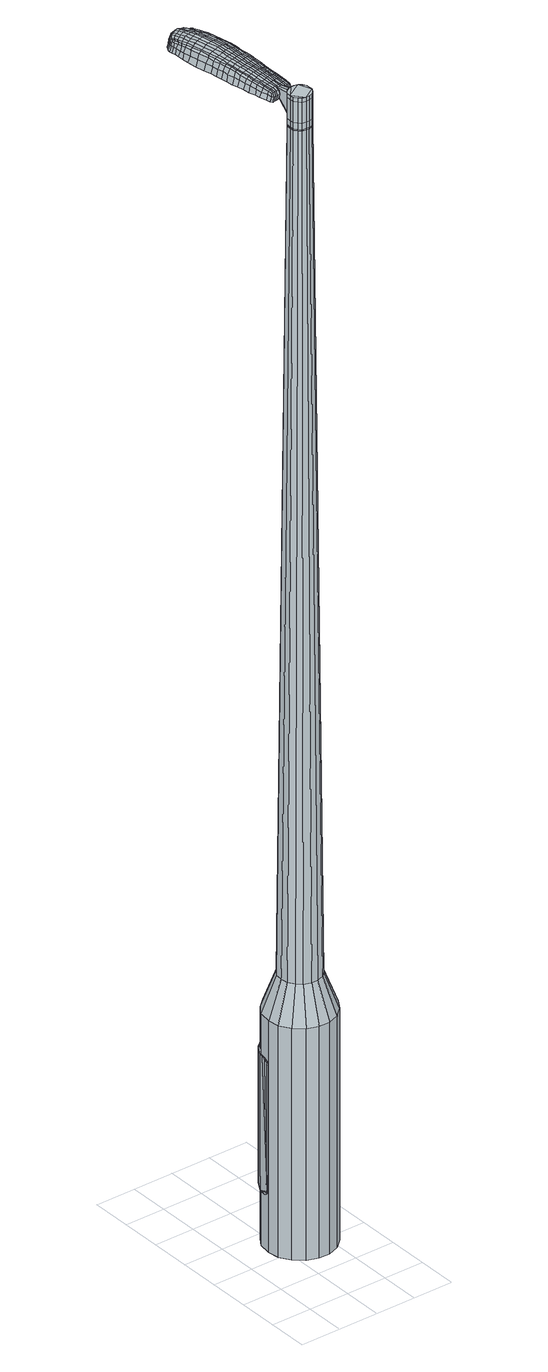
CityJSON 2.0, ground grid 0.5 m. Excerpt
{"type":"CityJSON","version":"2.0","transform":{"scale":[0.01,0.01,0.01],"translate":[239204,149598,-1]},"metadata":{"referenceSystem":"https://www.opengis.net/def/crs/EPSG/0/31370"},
"CityObjects":{
"object1":{"type":"GenericCityObject","attributes":{"cluster":767,"mean_distance_to_centroid":0.257,"new_centroid_x":239204.79,"new_centroid_y":149599.14,"mean_distance_to_camera":16.58,"H1":12.47,"H2":13.32,"Z_final":112.73,"cluster2":69,"proj_x":239212.32,"proj_y":149597.8,"id_line":48040,"bearing_l":190.05,"distance":7.64,"orientation":"right","G_obj":100.05},"geometry":[{"type":"MultiSurface","lod":"2","boundaries":[[[0,1,2,3]],[[1,4,5,2]],[[4,6,7,5]],[[6,8,9,7]],[[8,10,11,9]],[[10,12,13,11]],[[12,14,15,13]],[[14,16,17,15]],[[16,18,19,17]],[[18,20,21,19]],[[20,22,23,21]],[[22,24,25,23]],[[24,26,27,25]],[[26,28,29,27]],[[28,30,31,29]],[[30,32,33,31]],[[32,34,35,33]],[[34,0,3,35]],[[36,37,38,39]],[[38,40,41,42]],[[41,43,42]],[[42,44,45,46]],[[45,47,46]],[[46,48,49,50]],[[49,51,50]],[[42,46,50,38]],[[50,52,39,38]],[[53,36,39]],[[2,5,7,35]],[[7,9,11,15]],[[11,13,15]],[[15,17,19,23]],[[19,21,23]],[[23,25,27,31]],[[27,29,31]],[[15,23,31,7]],[[31,33,35,7]],[[3,2,35]],[[1,0,54,55]],[[0,34,56,54]],[[34,32,57,56]],[[32,30,58,57]],[[30,28,59,58]],[[28,26,60,59]],[[26,24,61,60]],[[24,22,62,61]],[[22,20,63,62]],[[20,18,64,63]],[[18,16,65,64]],[[16,14,66,65]],[[14,12,67,66]],[[12,10,68,67]],[[10,8,69,68]],[[8,6,70,69]],[[6,4,71,70]],[[4,1,55,71]],[[55,54,72,73]],[[54,56,74,72]],[[56,57,75,74]],[[57,58,76,75]],[[58,59,77,76]],[[59,60,78,77]],[[60,61,79,78]],[[61,62,80,79]],[[62,63,81,80]],[[63,64,82,81]],[[64,65,83,82]],[[65,66,84,83]],[[66,67,85,84]],[[67,68,86,85]],[[68,69,87,86]],[[69,70,88,87]],[[70,71,89,88]],[[71,55,73,89]],[[72,90,91,73]],[[92,93,90,72]],[[94,95,93,92]],[[96,97,95,94]],[[77,98,97,96]],[[99,100,98,77]],[[101,102,100,99]],[[103,104,102,101]],[[81,105,104,103]],[[82,106,105,81]],[[107,108,106,82]],[[109,110,108,107]],[[111,112,110,109]],[[86,113,112,111]],[[114,115,113,86]],[[116,117,115,114]],[[118,119,117,116]],[[73,91,119,118]],[[120,121,122,123]],[[124,120,123,125]],[[126,124,125,127]],[[128,126,127,129]],[[130,128,129,131]],[[132,130,131,133]],[[134,132,133,135]],[[136,134,135,137]],[[138,136,137,139]],[[140,138,139,141]],[[142,140,141,143]],[[144,142,143,145]],[[146,144,145,147]],[[148,146,147,149]],[[150,148,149,151]],[[152,150,151,153]],[[74,92,72]],[[74,75,94,92]],[[75,76,96,94]],[[76,77,96]],[[78,99,77]],[[78,79,101,99]],[[79,80,103,101]],[[80,81,103]],[[83,107,82]],[[83,84,109,107]],[[84,85,111,109]],[[85,86,111]],[[87,114,86]],[[87,88,116,114]],[[88,89,118,116]],[[89,73,118]],[[154,119,91]],[[154,155,117,119]],[[155,156,115,117]],[[156,113,115]],[[157,112,113]],[[157,158,110,112]],[[158,159,108,110]],[[159,106,108]],[[160,104,105]],[[160,161,102,104]],[[161,162,100,102]],[[162,98,100]],[[163,97,98]],[[163,164,95,97]],[[164,165,93,95]],[[165,90,93]],[[39,52,152,166]],[[91,90,167,153]],[[53,39,166,121]],[[90,165,122,167]],[[36,53,121,120]],[[165,164,123,122]],[[37,36,120,124]],[[164,163,125,123]],[[38,37,124,126]],[[163,98,127,125]],[[40,38,126,128]],[[98,162,129,127]],[[41,40,128,130]],[[162,161,131,129]],[[43,41,130,132]],[[161,160,133,131]],[[42,43,132,134]],[[160,105,135,133]],[[44,42,134,136]],[[105,106,137,135]],[[45,44,136,138]],[[106,159,139,137]],[[47,45,138,140]],[[159,158,141,139]],[[46,47,140,142]],[[158,157,143,141]],[[48,46,142,144]],[[157,113,145,143]],[[49,48,144,146]],[[113,156,147,145]],[[51,49,146,148]],[[156,155,149,147]],[[50,51,148,150]],[[155,154,151,149]],[[52,50,150,152]],[[154,91,153,151]],[[152,153,168,169]],[[153,167,170,168]],[[167,122,171,170]],[[122,121,172,171]],[[121,166,173,172]],[[166,152,169,173]],[[174,175,176,177]],[[178,174,177,179]],[[174,178,180,181]],[[175,174,181,182]],[[183,184,185,186]],[[187,183,186,188]],[[183,187,189,190]],[[184,183,190,191]],[[192,193,194,195]],[[196,192,195,197]],[[192,196,198,199]],[[193,192,199,200]],[[201,202,203,204]],[[205,201,204,206]],[[201,205,207,208]],[[202,201,208,209]],[[210,211,212,213]],[[214,210,213,215]],[[210,214,216,217]],[[211,210,217,218]],[[219,220,221,222]],[[223,219,222,224]],[[219,223,225,226]],[[220,219,226,227]],[[228,229,230,231]],[[220,228,231,221]],[[228,220,227,232]],[[229,228,232,233]],[[234,235,236,237]],[[229,234,237,230]],[[234,229,233,238]],[[235,234,238,239]],[[240,178,179,241]],[[235,240,241,236]],[[240,235,239,242]],[[178,240,242,180]],[[243,244,245,246]],[[247,243,246,248]],[[243,247,249,250]],[[244,243,250,251]],[[252,253,254,255]],[[244,252,255,245]],[[252,244,251,256]],[[253,252,256,257]],[[258,259,260,261]],[[253,258,261,254]],[[258,253,257,262]],[[259,258,262,263]],[[264,265,266,267]],[[259,264,267,260]],[[264,259,263,268]],[[265,264,268,269]],[[270,175,182,271]],[[265,270,271,266]],[[270,265,269,272]],[[175,270,272,176]],[[273,274,275,276]],[[277,273,276,278]],[[273,277,279,280]],[[274,273,280,281]],[[282,283,284,285]],[[274,282,285,275]],[[282,274,281,286]],[[283,282,286,287]],[[288,289,290,291]],[[283,288,291,284]],[[288,283,287,292]],[[289,288,292,293]],[[294,187,188,295]],[[289,294,295,290]],[[294,289,293,296]],[[187,294,296,189]],[[297,298,299,300]],[[301,297,300,302]],[[297,301,303,304]],[[298,297,304,305]],[[306,307,308,309]],[[298,306,309,299]],[[306,298,305,310]],[[307,306,310,311]],[[312,313,314,315]],[[307,312,315,308]],[[312,307,311,316]],[[313,312,316,317]],[[318,319,320,321]],[[313,318,321,314]],[[318,313,317,322]],[[319,318,322,323]],[[324,184,191,325]],[[319,324,325,320]],[[324,319,323,326]],[[184,324,326,185]],[[327,213,212,328]],[[329,327,328,330]],[[327,329,331,332]],[[213,327,332,215]],[[333,329,330,334]],[[335,333,334,336]],[[333,335,337,338]],[[329,333,338,331]],[[339,335,336,340]],[[341,339,340,342]],[[339,341,343,344]],[[335,339,344,337]],[[345,341,342,346]],[[347,345,346,348]],[[345,347,349,350]],[[341,345,350,343]],[[351,347,348,352]],[[202,351,352,203]],[[351,202,209,353]],[[347,351,353,349]],[[354,355,200,199]],[[356,354,199,198]],[[354,356,357,358]],[[355,354,358,359]],[[360,361,359,358]],[[362,360,358,357]],[[360,362,363,364]],[[361,360,364,365]],[[366,367,365,364]],[[368,366,364,363]],[[366,368,369,370]],[[367,366,370,371]],[[372,373,371,370]],[[374,372,370,369]],[[372,374,207,205]],[[373,372,205,206]],[[375,376,377,378]],[[277,375,378,279]],[[375,277,278,379]],[[376,375,379,380]],[[381,196,197,382]],[[376,381,382,377]],[[381,376,380,383]],[[196,381,383,198]],[[384,385,386,387]],[[223,384,387,225]],[[384,223,224,388]],[[385,384,388,389]],[[390,391,392,393]],[[385,390,393,386]],[[390,385,389,394]],[[391,390,394,395]],[[396,193,200,397]],[[391,396,397,392]],[[396,391,395,398]],[[193,396,398,194]],[[399,400,401,402]],[[181,399,402,182]],[[399,181,180,403]],[[400,399,403,404]],[[405,406,407,408]],[[400,405,408,401]],[[405,400,404,409]],[[406,405,409,410]],[[411,204,203,412]],[[406,411,412,407]],[[411,406,410,413]],[[204,411,413,206]],[[414,415,416,417]],[[186,414,417,188]],[[414,186,185,418]],[[415,414,418,419]],[[420,208,207,421]],[[415,420,421,416]],[[420,415,419,422]],[[208,420,422,209]],[[423,424,425,426]],[[301,423,426,303]],[[423,301,302,427]],[[424,423,427,428]],[[429,214,215,430]],[[424,429,430,425]],[[429,424,428,431]],[[214,429,431,216]],[[432,433,434,435]],[[247,432,435,249]],[[432,247,248,436]],[[433,432,436,437]],[[438,439,440,441]],[[433,438,441,434]],[[438,433,437,442]],[[439,438,442,443]],[[444,211,218,445]],[[439,444,445,440]],[[444,439,443,446]],[[211,444,446,212]],[[447,448,437,436]],[[246,447,436,248]],[[447,246,245,449]],[[448,447,449,450]],[[451,452,443,442]],[[448,451,442,437]],[[451,448,450,453]],[[452,451,453,454]],[[455,328,212,446]],[[452,455,446,443]],[[455,452,454,456]],[[328,455,456,330]],[[457,458,459,460]],[[304,457,460,305]],[[457,304,303,426]],[[458,457,426,425]],[[461,332,331,462]],[[458,461,462,459]],[[461,458,425,430]],[[332,461,430,215]],[[463,464,450,449]],[[255,463,449,245]],[[463,255,254,465]],[[464,463,465,466]],[[467,468,454,453]],[[464,467,453,450]],[[467,464,466,469]],[[468,467,469,470]],[[471,334,330,456]],[[468,471,456,454]],[[471,468,470,472]],[[334,471,472,336]],[[473,474,475,476]],[[310,473,476,311]],[[473,310,305,460]],[[474,473,460,459]],[[477,338,337,478]],[[474,477,478,475]],[[477,474,459,462]],[[338,477,462,331]],[[479,480,466,465]],[[261,479,465,254]],[[479,261,260,481]],[[480,479,481,482]],[[483,484,470,469]],[[480,483,469,466]],[[483,480,482,485]],[[484,483,485,486]],[[487,340,336,472]],[[484,487,472,470]],[[487,484,486,488]],[[340,487,488,342]],[[489,490,491,492]],[[316,489,492,317]],[[489,316,311,476]],[[490,489,476,475]],[[493,344,343,494]],[[490,493,494,491]],[[493,490,475,478]],[[344,493,478,337]],[[495,496,482,481]],[[267,495,481,260]],[[495,267,266,497]],[[496,495,497,498]],[[499,500,486,485]],[[496,499,485,482]],[[499,496,498,501]],[[500,499,501,502]],[[503,346,342,488]],[[500,503,488,486]],[[503,500,502,504]],[[346,503,504,348]],[[505,506,507,508]],[[322,505,508,323]],[[505,322,317,492]],[[506,505,492,491]],[[509,350,349,510]],[[506,509,510,507]],[[509,506,491,494]],[[350,509,494,343]],[[511,512,498,497]],[[271,511,497,266]],[[511,271,182,402]],[[512,511,402,401]],[[513,514,502,501]],[[512,513,501,498]],[[513,512,401,408]],[[514,513,408,407]],[[515,352,348,504]],[[514,515,504,502]],[[515,514,407,412]],[[352,515,412,203]],[[516,517,419,418]],[[326,516,418,185]],[[516,326,323,508]],[[517,516,508,507]],[[518,353,209,422]],[[517,518,422,419]],[[518,517,507,510]],[[353,518,510,349]],[[519,520,380,379]],[[276,519,379,278]],[[519,276,275,521]],[[520,519,521,522]],[[523,356,198,383]],[[520,523,383,380]],[[523,520,522,524]],[[356,523,524,357]],[[525,526,527,528]],[[226,525,528,227]],[[525,226,225,387]],[[526,525,387,386]],[[529,530,531,532]],[[526,529,532,527]],[[529,526,386,393]],[[530,529,393,392]],[[533,355,359,534]],[[530,533,534,531]],[[533,530,392,397]],[[355,533,397,200]],[[535,536,522,521]],[[285,535,521,275]],[[535,285,284,537]],[[536,535,537,538]],[[539,362,357,524]],[[536,539,524,522]],[[539,536,538,540]],[[362,539,540,363]],[[541,542,543,544]],[[232,541,544,233]],[[541,232,227,528]],[[542,541,528,527]],[[545,546,547,548]],[[542,545,548,543]],[[545,542,527,532]],[[546,545,532,531]],[[549,361,365,550]],[[546,549,550,547]],[[549,546,531,534]],[[361,549,534,359]],[[551,552,538,537]],[[291,551,537,284]],[[551,291,290,553]],[[552,551,553,554]],[[555,368,363,540]],[[552,555,540,538]],[[555,552,554,556]],[[368,555,556,369]],[[557,558,559,560]],[[238,557,560,239]],[[557,238,233,544]],[[558,557,544,543]],[[561,562,563,564]],[[558,561,564,559]],[[561,558,543,548]],[[562,561,548,547]],[[565,367,371,566]],[[562,565,566,563]],[[565,562,547,550]],[[367,565,550,365]],[[567,568,554,553]],[[295,567,553,290]],[[567,295,188,417]],[[568,567,417,416]],[[569,374,369,556]],[[568,569,556,554]],[[569,568,416,421]],[[374,569,421,207]],[[570,571,404,403]],[[242,570,403,180]],[[570,242,239,560]],[[571,570,560,559]],[[572,573,410,409]],[[571,572,409,404]],[[572,571,559,564]],[[573,572,564,563]],[[574,373,206,413]],[[573,574,413,410]],[[574,573,563,566]],[[373,574,566,371]],[[575,576,577,578]],[[578,577,579,580]],[[581,579,577,582]],[[582,577,576,583]],[[584,585,586,587]],[[587,586,588,589]],[[590,588,586,591]],[[591,586,585,592]],[[593,594,595,596]],[[596,595,597,598]],[[599,597,595,600]],[[600,595,594,601]],[[602,603,604,605]],[[605,604,606,607]],[[608,606,604,609]],[[609,604,603,610]],[[611,612,613,614]],[[614,613,615,616]],[[617,615,613,618]],[[618,613,612,619]],[[620,621,622,623]],[[623,622,624,625]],[[626,624,622,627]],[[627,622,621,628]],[[629,630,631,632]],[[632,631,621,620]],[[628,621,631,633]],[[633,631,630,634]],[[635,636,637,638]],[[638,637,630,629]],[[634,630,637,639]],[[639,637,636,640]],[[580,579,641,642]],[[642,641,636,635]],[[640,636,641,643]],[[643,641,579,581]],[[644,645,646,647]],[[647,646,648,649]],[[650,648,646,651]],[[651,646,645,652]],[[653,654,655,656]],[[656,655,645,644]],[[652,645,655,657]],[[657,655,654,658]],[[659,660,661,662]],[[662,661,654,653]],[[658,654,661,663]],[[663,661,660,664]],[[665,666,667,668]],[[668,667,660,659]],[[664,660,667,669]],[[669,667,666,670]],[[583,576,671,672]],[[672,671,666,665]],[[670,666,671,673]],[[673,671,576,575]],[[674,675,676,677]],[[677,676,678,679]],[[680,678,676,681]],[[681,676,675,682]],[[683,684,685,686]],[[686,685,675,674]],[[682,675,685,687]],[[687,685,684,688]],[[689,690,691,692]],[[692,691,684,683]],[[688,684,691,693]],[[693,691,690,694]],[[589,588,695,696]],[[696,695,690,689]],[[694,690,695,697]],[[697,695,588,590]],[[698,699,700,701]],[[701,700,702,703]],[[704,702,700,705]],[[705,700,699,706]],[[707,708,709,710]],[[710,709,699,698]],[[706,699,709,711]],[[711,709,708,712]],[[713,714,715,716]],[[716,715,708,707]],[[712,708,715,717]],[[717,715,714,718]],[[719,720,721,722]],[[722,721,714,713]],[[718,714,721,723]],[[723,721,720,724]],[[592,585,725,726]],[[726,725,720,719]],[[724,720,725,727]],[[727,725,585,584]],[[611,614,728,729]],[[729,728,730,731]],[[732,730,728,733]],[[733,728,614,616]],[[731,730,734,735]],[[735,734,736,737]],[[738,736,734,739]],[[739,734,730,732]],[[737,736,740,741]],[[741,740,742,743]],[[744,742,740,745]],[[745,740,736,738]],[[743,742,746,747]],[[747,746,748,749]],[[750,748,746,751]],[[751,746,742,744]],[[749,748,752,753]],[[753,752,603,602]],[[610,603,752,754]],[[754,752,748,750]],[[601,755,756,600]],[[600,756,757,599]],[[758,757,756,759]],[[759,756,755,760]],[[760,761,762,759]],[[759,762,763,758]],[[764,763,762,765]],[[765,762,761,766]],[[766,767,768,765]],[[765,768,769,764]],[[770,769,768,771]],[[771,768,767,772]],[[772,773,774,771]],[[771,774,775,770]],[[608,775,774,606]],[[606,774,773,607]],[[776,777,778,779]],[[779,778,678,680]],[[679,678,778,780]],[[780,778,777,781]],[[598,597,782,783]],[[783,782,777,776]],[[781,777,782,784]],[[784,782,597,599]],[[785,786,787,788]],[[788,787,624,626]],[[625,624,787,789]],[[789,787,786,790]],[[791,792,793,794]],[[794,793,786,785]],[[790,786,793,795]],[[795,793,792,796]],[[601,594,797,798]],[[798,797,792,791]],[[796,792,797,799]],[[799,797,594,593]],[[800,801,802,803]],[[803,802,582,583]],[[581,582,802,804]],[[804,802,801,805]],[[806,807,808,809]],[[809,808,801,800]],[[805,801,808,810]],[[810,808,807,811]],[[602,605,812,813]],[[813,812,807,806]],[[811,807,812,814]],[[814,812,605,607]],[[815,816,817,818]],[[818,817,587,589]],[[584,587,817,819]],[[819,817,816,820]],[[608,609,821,822]],[[822,821,816,815]],[[820,816,821,823]],[[823,821,609,610]],[[824,825,702,826]],[[826,702,704]],[[703,702,827]],[[827,702,825,828]],[[616,615,829,830]],[[830,829,825,824]],[[828,825,829,831]],[[831,829,615,617]],[[832,833,834]],[[834,833,648,650]],[[649,648,833,835]],[[835,833,832,836]],[[837,838,839,840]],[[840,839,832,834]],[[836,832,839,841]],[[841,839,838,842]],[[619,612,843,844]],[[844,843,838,837]],[[842,838,843,845]],[[845,843,612,611]],[[836,846,847,835]],[[835,847,647,649]],[[644,647,847,848]],[[848,847,846,849]],[[842,850,851,841]],[[841,851,846,836]],[[849,846,851,852]],[[852,851,850,853]],[[611,729,854,845]],[[845,854,850,842]],[[853,850,854,855]],[[855,854,729,731]],[[856,857,858,859]],[[859,858,705,706]],[[704,705,858,826]],[[826,858,857,824]],[[732,733,860,861]],[[861,860,857,856]],[[824,857,860,830]],[[830,860,733,616]],[[849,862,863,848]],[[848,863,656,644]],[[653,656,863,864]],[[864,863,862,865]],[[853,866,867,852]],[[852,867,862,849]],[[865,862,867,868]],[[868,867,866,869]],[[731,735,870,855]],[[855,870,866,853]],[[869,866,870,871]],[[871,870,735,737]],[[872,873,874,875]],[[875,874,711,712]],[[706,711,874,859]],[[859,874,873,856]],[[738,739,876,877]],[[877,876,873,872]],[[856,873,876,861]],[[861,876,739,732]],[[865,878,879,864]],[[864,879,662,653]],[[659,662,879,880]],[[880,879,878,881]],[[869,882,883,868]],[[868,883,878,865]],[[881,878,883,884]],[[884,883,882,885]],[[737,741,886,871]],[[871,886,882,869]],[[885,882,886,887]],[[887,886,741,743]],[[888,889,890,891]],[[891,890,717,718]],[[712,717,890,875]],[[875,890,889,872]],[[744,745,892,893]],[[893,892,889,888]],[[872,889,892,877]],[[877,892,745,738]],[[881,894,895,880]],[[880,895,668,659]],[[665,668,895,896]],[[896,895,894,897]],[[885,898,899,884]],[[884,899,894,881]],[[897,894,899,900]],[[900,899,898,901]],[[743,747,902,887]],[[887,902,898,885]],[[901,898,902,903]],[[903,902,747,749]],[[904,905,906,907]],[[907,906,723,724]],[[718,723,906,891]],[[891,906,905,888]],[[750,751,908,909]],[[909,908,905,904]],[[888,905,908,893]],[[893,908,751,744]],[[897,910,911,896]],[[896,911,672,665]],[[583,672,911,803]],[[803,911,910,800]],[[901,912,913,900]],[[900,913,910,897]],[[800,910,913,809]],[[809,913,912,806]],[[749,753,914,903]],[[903,914,912,901]],[[806,912,914,813]],[[813,914,753,602]],[[820,915,916,819]],[[819,916,727,584]],[[724,727,916,907]],[[907,916,915,904]],[[610,754,917,823]],[[823,917,915,820]],[[904,915,917,909]],[[909,917,754,750]],[[781,918,919,780]],[[780,919,677,679]],[[674,677,919,920]],[[920,919,918,921]],[[599,757,922,784]],[[784,922,918,781]],[[921,918,922,923]],[[923,922,757,758]],[[924,925,926,927]],[[927,926,627,628]],[[626,627,926,788]],[[788,926,925,785]],[[928,929,930,931]],[[931,930,925,924]],[[785,925,930,794]],[[794,930,929,791]],[[760,755,932,933]],[[933,932,929,928]],[[791,929,932,798]],[[798,932,755,601]],[[921,934,935,920]],[[920,935,686,674]],[[683,686,935,936]],[[936,935,934,937]],[[758,763,938,923]],[[923,938,934,921]],[[937,934,938,939]],[[939,938,763,764]],[[940,941,942,943]],[[943,942,633,634]],[[628,633,942,927]],[[927,942,941,924]],[[944,945,946,947]],[[947,946,941,940]],[[924,941,946,931]],[[931,946,945,928]],[[766,761,948,949]],[[949,948,945,944]],[[928,945,948,933]],[[933,948,761,760]],[[937,950,951,936]],[[936,951,692,683]],[[689,692,951,952]],[[952,951,950,953]],[[764,769,954,939]],[[939,954,950,937]],[[953,950,954,955]],[[955,954,769,770]],[[956,957,958,959]],[[959,958,639,640]],[[634,639,958,943]],[[943,958,957,940]],[[960,961,962,963]],[[963,962,957,956]],[[940,957,962,947]],[[947,962,961,944]],[[772,767,964,965]],[[965,964,961,960]],[[944,961,964,949]],[[949,964,767,766]],[[953,966,967,952]],[[952,967,696,689]],[[589,696,967,818]],[[818,967,966,815]],[[770,775,968,955]],[[955,968,966,953]],[[815,966,968,822]],[[822,968,775,608]],[[805,969,970,804]],[[804,970,643,581]],[[640,643,970,959]],[[959,970,969,956]],[[811,971,972,810]],[[810,972,969,805]],[[956,969,972,963]],[[963,972,971,960]],[[607,773,973,814]],[[814,973,971,811]],[[960,971,973,965]],[[965,973,773,772]],[[575,578,177,176]],[[578,580,179,177]],[[590,591,190,189]],[[591,592,191,190]],[[593,596,195,194]],[[596,598,197,195]],[[617,618,217,216]],[[618,619,218,217]],[[620,623,222,221]],[[623,625,224,222]],[[629,632,231,230]],[[632,620,221,231]],[[635,638,237,236]],[[638,629,230,237]],[[580,642,241,179]],[[642,635,236,241]],[[650,651,250,249]],[[651,652,251,250]],[[652,657,256,251]],[[657,658,257,256]],[[658,663,262,257]],[[663,664,263,262]],[[664,669,268,263]],[[669,670,269,268]],[[670,673,272,269]],[[673,575,176,272]],[[680,681,280,279]],[[681,682,281,280]],[[682,687,286,281]],[[687,688,287,286]],[[688,693,292,287]],[[693,694,293,292]],[[694,697,296,293]],[[697,590,189,296]],[[698,701,300,299]],[[701,703,302,300]],[[707,710,309,308]],[[710,698,299,309]],[[713,716,315,314]],[[716,707,308,315]],[[719,722,321,320]],[[722,713,314,321]],[[592,726,325,191]],[[726,719,320,325]],[[776,779,378,377]],[[779,680,279,378]],[[598,783,382,197]],[[783,776,377,382]],[[625,789,388,224]],[[789,790,389,388]],[[790,795,394,389]],[[795,796,395,394]],[[796,799,398,395]],[[799,593,194,398]],[[703,827,427,302]],[[827,828,428,427]],[[828,831,431,428]],[[831,617,216,431]],[[834,435,434]],[[834,650,249,435]],[[837,840,441,440]],[[840,834,434,441]],[[619,844,445,218]],[[844,837,440,445]],[[974,975,976,977]],[[978,979,977,976]],[[980,981,982,983]],[[984,985,986,987]],[[975,988,989,976]],[[990,978,976,989]],[[991,980,983,992]],[[993,994,985,984]],[[988,995,996,989]],[[996,997,990,989]],[[998,991,992,999]],[[1000,994,993,1001]],[[995,1002,1003,996]],[[1003,1004,997,996]],[[1005,998,999,1006]],[[1007,1000,1001,1008]],[[1009,1010,1011,1012]],[[1013,1014,1010,1009]],[[1013,1015,1016,1014]],[[1015,1017,1018,1016]],[[1019,1020,1021,1022]],[[1023,1024,1020,1019]],[[1025,1026,1024,1023]],[[1027,1028,1026,1025]],[[1022,1011,1010,1019]],[[1019,1010,1014,1023]],[[1014,1016,1025,1023]],[[1016,1018,1027,1025]],[[983,982,979,978]],[[992,983,978,990]],[[997,999,992,990]],[[1004,1006,999,997]],[[984,987,981,980]],[[993,984,980,991]],[[1001,993,991,998]],[[1008,1001,998,1005]],[[985,1009,1012,986]],[[994,1013,1009,985]],[[1015,1013,994,1000]],[[1017,1015,1000,1007]],[[1029,1030,1031,1032]],[[1031,1033,1034,1035]],[[1031,1035,1036,1037]],[[1031,1037,1032]],[[1038,1029,1032,1039]],[[1040,1039,1032,1041]],[[1042,1041,1032]],[[1043,1031,1030,1044]],[[1045,1043,1044,1046]],[[1047,1045,1046,1048]],[[1049,1047,1048,1050]],[[1051,1049,1050,1052]],[[1052,1053,1054,1055]],[[1052,1055,1056,1057]],[[1052,1057,1058,1059]],[[1058,1060,1061,1062]],[[1058,1062,1063,1064]],[[1058,1064,1059]],[[1052,1059,1051]],[[1065,1066,1030,1029]],[[1067,1068,1033,1031]],[[1069,1070,1042,1032]],[[1066,1071,1044,1030]],[[1072,1067,1031,1043]],[[1071,1073,1046,1044]],[[1074,1072,1043,1045]],[[1073,1075,1048,1046]],[[1076,1074,1045,1047]],[[1075,1077,1050,1048]],[[1078,1076,1047,1049]],[[1077,1079,1052,1050]],[[1080,1078,1049,1051]],[[1079,1081,1053,1052]],[[1082,1083,1060,1058]],[[1084,1080,1051,1059]],[[1054,1053,1081,1085]],[[1055,1054,1085,1086]],[[1056,1055,1086,1087]],[[1057,1056,1087,1088]],[[1058,1057,1088,1082]],[[1089,1065,1029,1038]],[[1090,1089,1038,1039]],[[1091,1090,1039,1040]],[[1092,1091,1040,1041]],[[1070,1092,1041,1042]],[[1034,1033,1068,1093]],[[1061,1060,1083,1094]],[[1035,1034,1093,1095]],[[1036,1035,1095,1096]],[[1037,1036,1096,1097]],[[1032,1037,1097,1069]],[[1062,1061,1094,1098]],[[1063,1062,1098,1099]],[[1064,1063,1099,1100]],[[1059,1064,1100,1084]]]}]}
},
"vertices":[
[70,157,384],[84,157,384],[84,157,96],[70,157,96],[98,152,384],[98,152,96],[109,142,384],[109,142,96],[117,130,384],[117,130,96],[119,115,384],[119,115,96],[117,101,384],[117,101,96],[109,88,384],[109,88,96],[98,78,384],[98,78,96],[84,73,384],[84,73,96],[70,73,384],[70,73,96],[56,78,384],[56,78,96],[45,88,384],[45,88,96],[37,101,384],[37,101,96],[35,115,384],[35,115,96],[37,130,384],[37,130,96],[45,142,384],[45,142,96],[56,152,384],[56,152,96],[67,124,1524],[64,120,1524],[64,115,1524],[75,128,1524],[64,110,1524],[67,106,1524],[75,102,1524],[70,103,1524],[79,102,1524],[84,103,1524],[90,111,1524],[87,106,1524],[90,115,1524],[90,120,1524],[84,127,1524],[87,124,1524],[79,128,1524],[70,127,1524],[73,140,429],[81,140,429],[64,137,429],[58,131,429],[53,124,429],[52,115,429],[53,106,429],[58,99,429],[64,93,429],[73,90,429],[81,90,429],[90,93,429],[96,99,429],[101,107,429],[102,115,429],[101,124,429],[96,131,429],[90,137,429],[75,128,1483],[79,128,1483],[70,127,1483],[67,124,1483],[64,120,1483],[64,115,1483],[64,110,1483],[67,106,1483],[70,103,1483],[75,102,1483],[79,102,1483],[84,103,1483],[87,106,1483],[90,111,1483],[90,115,1483],[90,120,1483],[87,124,1483],[84,127,1483],[75,128,1485],[79,128,1485],[71,126,1483],[71,126,1485],[67,123,1483],[67,123,1485],[65,119,1483],[65,119,1485],[64,115,1485],[65,111,1483],[65,111,1485],[67,107,1483],[67,107,1485],[71,104,1483],[71,104,1485],[75,102,1485],[79,102,1485],[83,104,1483],[83,104,1485],[87,107,1483],[87,107,1485],[89,111,1483],[89,111,1485],[90,115,1485],[89,120,1483],[89,120,1485],[87,123,1483],[87,123,1485],[83,126,1483],[83,126,1485],[67,124,1519],[70,127,1519],[70,127,1493],[67,124,1493],[64,120,1519],[64,120,1493],[64,115,1519],[64,115,1493],[64,110,1519],[64,110,1493],[67,106,1519],[67,106,1493],[70,103,1519],[70,103,1493],[75,102,1519],[75,102,1493],[79,102,1519],[79,102,1493],[84,103,1519],[84,103,1493],[87,106,1519],[87,106,1493],[90,111,1519],[90,111,1493],[90,115,1519],[90,115,1493],[90,120,1519],[90,120,1493],[87,124,1519],[87,124,1493],[84,127,1519],[84,127,1493],[79,128,1519],[79,128,1493],[84,127,1485],[87,124,1485],[90,120,1485],[90,111,1485],[87,106,1485],[84,103,1485],[70,103,1485],[67,106,1485],[64,110,1485],[64,120,1485],[67,124,1485],[70,127,1485],[75,128,1519],[75,128,1493],[75,147,1513],[75,147,1518],[71,147,1513],[68,146,1513],[68,146,1518],[71,147,1518],[78,223,1519],[79,216,1518],[80,218,1509],[79,225,1510],[76,232,1519],[78,233,1510],[75,230,1526],[76,222,1525],[77,215,1525],[40,217,1519],[41,210,1518],[43,209,1525],[41,216,1525],[38,225,1519],[40,224,1526],[36,226,1510],[38,218,1510],[40,211,1509],[44,292,1519],[48,292,1519],[48,293,1513],[44,293,1513],[40,290,1519],[40,291,1513],[41,289,1524],[44,290,1524],[48,291,1524],[57,219,1530],[58,212,1529],[62,212,1529],[60,220,1530],[56,228,1531],[59,229,1531],[52,227,1530],[54,218,1530],[55,211,1529],[71,140,1512],[74,140,1512],[74,141,1517],[71,141,1517],[69,139,1512],[68,140,1517],[68,140,1506],[71,140,1506],[74,141,1506],[66,281,1519],[67,278,1519],[68,279,1512],[67,282,1512],[65,283,1518],[66,284,1512],[64,283,1522],[65,281,1523],[66,277,1524],[68,273,1519],[70,268,1519],[71,269,1512],[70,275,1512],[67,273,1524],[69,267,1525],[71,262,1519],[73,254,1519],[74,256,1511],[72,264,1511],[70,261,1526],[71,253,1526],[75,243,1519],[76,245,1510],[73,242,1526],[86,150,1513],[86,157,1513],[85,156,1518],[85,149,1517],[87,144,1512],[86,145,1516],[88,145,1506],[87,151,1507],[87,158,1507],[85,165,1514],[84,172,1515],[83,171,1520],[84,164,1519],[86,166,1507],[85,174,1507],[83,180,1515],[82,187,1516],[81,186,1522],[82,179,1521],[84,181,1508],[83,188,1508],[81,194,1517],[80,202,1517],[79,201,1524],[80,193,1523],[83,196,1508],[82,203,1509],[80,209,1518],[78,208,1524],[81,210,1509],[31,276,1519],[31,272,1519],[32,272,1524],[32,276,1523],[31,278,1518],[32,278,1522],[29,279,1512],[29,276,1512],[29,273,1512],[31,268,1519],[32,262,1519],[33,261,1525],[33,267,1524],[30,268,1512],[30,263,1512],[32,256,1519],[34,248,1519],[35,248,1526],[34,255,1526],[31,257,1511],[32,249,1511],[36,237,1519],[37,236,1526],[34,238,1510],[57,145,1513],[55,152,1513],[53,153,1507],[55,145,1507],[58,139,1512],[57,140,1506],[59,140,1516],[58,144,1517],[56,151,1518],[53,159,1514],[51,167,1515],[50,167,1507],[52,160,1507],[54,159,1519],[53,166,1520],[50,174,1515],[48,181,1516],[46,182,1508],[48,175,1508],[51,173,1521],[49,181,1522],[46,188,1517],[44,196,1517],[43,196,1509],[44,189,1508],[48,188,1523],[46,195,1524],[43,203,1518],[41,204,1509],[45,202,1524],[70,146,1519],[73,146,1519],[69,153,1520],[72,154,1520],[66,153,1520],[68,146,1519],[68,161,1522],[70,161,1522],[66,168,1523],[69,169,1523],[63,168,1523],[65,160,1521],[65,175,1524],[68,176,1524],[64,183,1525],[67,183,1525],[61,182,1525],[62,175,1524],[62,190,1526],[65,190,1526],[61,197,1527],[64,198,1527],[58,197,1527],[59,189,1526],[60,204,1528],[63,205,1528],[56,204,1528],[45,287,1527],[49,288,1527],[41,286,1526],[42,281,1527],[46,283,1528],[49,284,1528],[47,277,1529],[51,277,1529],[43,275,1528],[44,268,1530],[48,269,1530],[52,270,1530],[49,262,1531],[53,263,1531],[45,261,1530],[47,252,1531],[51,253,1531],[55,254,1531],[53,241,1531],[57,241,1531],[49,240,1531],[31,280,1518],[33,283,1519],[32,284,1513],[30,281,1513],[32,279,1523],[34,282,1523],[36,287,1519],[36,288,1513],[37,285,1524],[64,285,1518],[62,287,1518],[61,286,1523],[63,284,1523],[65,286,1513],[62,288,1513],[59,289,1519],[55,291,1519],[55,290,1524],[59,288,1523],[59,290,1513],[55,292,1513],[52,292,1519],[52,291,1524],[51,293,1513],[75,221,1528],[73,221,1528],[74,214,1528],[76,214,1527],[74,230,1528],[72,230,1529],[70,221,1529],[67,220,1530],[68,213,1529],[71,214,1528],[69,230,1529],[66,229,1530],[64,220,1530],[65,213,1529],[62,229,1531],[43,216,1528],[45,216,1529],[43,225,1529],[41,225,1528],[44,209,1527],[47,209,1528],[49,217,1529],[47,226,1530],[51,210,1528],[60,138,1512],[62,138,1512],[62,139,1517],[60,139,1517],[59,138,1506],[61,139,1506],[65,138,1512],[65,140,1517],[64,139,1506],[86,142,1512],[84,142,1512],[85,143,1506],[87,143,1506],[85,143,1517],[84,143,1517],[82,141,1512],[79,141,1512],[80,142,1506],[82,142,1506],[81,142,1517],[79,142,1517],[77,140,1512],[77,141,1506],[76,142,1517],[84,148,1519],[83,148,1519],[83,156,1520],[82,156,1520],[80,148,1519],[78,147,1519],[79,155,1520],[77,155,1520],[75,147,1519],[74,154,1520],[59,144,1519],[61,144,1519],[59,152,1520],[57,151,1520],[64,145,1519],[63,152,1520],[82,163,1521],[81,163,1521],[81,171,1522],[80,170,1522],[78,163,1521],[76,162,1521],[77,170,1522],[75,169,1523],[73,162,1522],[72,169,1523],[56,159,1521],[58,159,1521],[56,166,1522],[54,166,1522],[61,160,1521],[60,167,1522],[80,178,1523],[79,178,1523],[80,185,1524],[78,185,1524],[76,177,1523],[73,177,1524],[75,185,1525],[72,184,1525],[71,176,1524],[69,184,1525],[53,173,1523],[55,174,1523],[53,181,1524],[51,180,1524],[58,174,1524],[57,181,1525],[79,193,1525],[77,192,1525],[78,200,1526],[76,200,1526],[74,192,1526],[71,191,1526],[73,199,1527],[70,199,1527],[68,191,1526],[67,198,1527],[49,188,1525],[51,188,1525],[50,195,1526],[48,195,1526],[55,189,1526],[54,196,1527],[77,207,1527],[75,207,1527],[72,206,1527],[69,206,1528],[66,206,1528],[46,202,1527],[48,202,1527],[52,203,1528],[33,277,1525],[34,279,1525],[33,273,1526],[35,276,1526],[37,283,1526],[38,279,1527],[64,282,1525],[62,283,1525],[63,280,1526],[64,278,1525],[59,285,1525],[56,287,1526],[57,283,1527],[60,281,1526],[52,288,1526],[53,283,1527],[34,268,1526],[35,270,1527],[34,262,1527],[36,264,1528],[39,273,1528],[40,266,1529],[66,273,1526],[64,274,1527],[65,268,1528],[67,267,1527],[61,276,1527],[58,277,1528],[59,270,1529],[62,269,1528],[54,277,1528],[56,270,1530],[35,256,1528],[37,257,1529],[37,248,1528],[39,249,1529],[41,259,1529],[43,251,1530],[68,261,1528],[67,262,1528],[68,254,1529],[70,253,1528],[64,263,1529],[60,263,1530],[62,254,1530],[65,254,1530],[57,263,1530],[58,254,1531],[39,236,1529],[41,237,1529],[45,238,1530],[72,242,1528],[70,242,1529],[67,242,1530],[64,242,1530],[60,242,1531],[78,217,1509],[77,216,1518],[76,223,1518],[77,224,1509],[74,231,1519],[76,233,1510],[73,230,1525],[74,222,1525],[75,215,1525],[45,209,1525],[43,210,1518],[42,217,1518],[43,216,1525],[40,225,1519],[42,225,1525],[38,227,1510],[40,218,1509],[41,211,1509],[48,291,1513],[48,290,1519],[45,290,1519],[45,291,1513],[41,288,1519],[41,289,1513],[42,287,1524],[45,288,1524],[48,289,1524],[62,213,1528],[58,212,1528],[57,219,1529],[60,220,1529],[56,228,1529],[59,229,1529],[52,227,1529],[54,219,1529],[55,212,1528],[73,143,1516],[74,142,1512],[71,142,1512],[71,143,1516],[68,141,1512],[68,142,1516],[68,142,1506],[71,143,1506],[74,143,1506],[66,279,1512],[65,277,1519],[64,280,1518],[65,281,1512],[63,282,1518],[64,283,1512],[63,282,1522],[63,280,1523],[64,277,1523],[69,269,1512],[68,267,1519],[66,273,1519],[68,274,1512],[65,272,1524],[67,267,1525],[72,256,1511],[71,254,1519],[69,262,1519],[70,263,1511],[68,261,1525],[69,253,1526],[73,243,1519],[74,244,1510],[71,242,1526],[83,156,1518],[84,157,1513],[84,150,1513],[84,149,1517],[85,145,1512],[84,145,1515],[86,146,1506],[85,151,1506],[85,158,1507],[81,171,1520],[82,172,1514],[83,165,1514],[82,164,1519],[84,166,1507],[83,173,1507],[79,186,1522],[80,187,1516],[81,180,1515],[80,179,1521],[82,181,1508],[81,188,1508],[77,200,1523],[78,202,1517],[79,194,1516],[78,193,1522],[81,196,1508],[80,203,1508],[78,209,1517],[76,208,1524],[79,210,1509],[34,272,1523],[33,272,1519],[33,276,1518],[34,275,1523],[33,278,1518],[34,277,1522],[31,278,1512],[31,276,1512],[31,273,1512],[35,262,1525],[34,262,1519],[33,268,1519],[35,267,1524],[32,268,1512],[32,263,1512],[37,248,1526],[36,248,1519],[34,256,1519],[36,256,1525],[33,257,1511],[34,249,1511],[38,237,1519],[39,236,1526],[36,238,1510],[55,153,1507],[57,153,1513],[58,145,1513],[57,146,1506],[60,140,1512],[59,141,1506],[60,141,1515],[60,145,1517],[58,152,1518],[52,168,1507],[53,167,1514],[55,160,1514],[54,161,1507],[56,159,1519],[55,167,1520],[48,183,1508],[50,182,1516],[51,174,1515],[50,175,1508],[53,174,1521],[51,181,1522],[45,197,1508],[46,196,1517],[48,189,1516],[46,190,1508],[50,188,1522],[48,195,1523],[45,203,1517],[43,204,1509],[46,202,1524],[70,147,1518],[73,147,1518],[69,154,1519],[72,154,1519],[66,153,1519],[67,147,1518],[68,161,1520],[70,162,1520],[66,169,1521],[69,169,1521],[63,168,1521],[65,161,1520],[65,176,1523],[68,176,1523],[64,183,1524],[66,184,1524],[61,183,1524],[62,175,1523],[62,191,1525],[65,191,1525],[61,198,1526],[64,198,1526],[58,197,1526],[59,190,1525],[60,205,1527],[63,206,1527],[56,204,1527],[49,287,1526],[45,286,1526],[42,285,1525],[43,281,1526],[46,282,1526],[49,283,1526],[50,277,1528],[47,276,1528],[44,275,1527],[45,268,1528],[48,269,1529],[52,270,1529],[53,263,1530],[50,262,1530],[46,261,1529],[47,252,1530],[51,253,1530],[54,254,1530],[57,241,1530],[53,241,1530],[50,240,1530],[34,282,1513],[35,282,1518],[33,279,1518],[32,280,1512],[34,278,1523],[35,280,1523],[38,285,1519],[37,286,1513],[38,284,1523],[60,284,1523],[60,286,1518],[62,284,1518],[62,283,1523],[63,285,1512],[61,286,1512],[55,288,1523],[55,289,1519],[58,287,1519],[58,286,1523],[58,288,1513],[55,290,1513],[51,290,1519],[51,289,1524],[51,291,1513],[73,214,1527],[72,221,1527],[73,221,1527],[74,214,1526],[72,230,1527],[71,230,1528],[68,214,1528],[67,221,1528],[70,221,1528],[71,214,1527],[68,230,1528],[65,230,1529],[63,220,1529],[65,213,1528],[62,229,1529],[44,225,1528],[46,217,1527],[44,216,1527],[43,225,1527],[46,210,1526],[47,210,1527],[50,218,1528],[48,226,1528],[51,211,1527],[62,141,1516],[61,140,1512],[61,141,1516],[59,140,1506],[60,141,1506],[65,141,1512],[65,142,1516],[64,141,1506],[84,144,1512],[85,144,1512],[85,145,1506],[84,145,1516],[83,145,1516],[79,144,1506],[79,143,1512],[82,144,1512],[82,145,1506],[81,144,1516],[78,144,1516],[76,143,1512],[76,144,1506],[76,144,1516],[82,149,1518],[83,149,1518],[82,156,1519],[81,156,1519],[78,148,1518],[80,149,1518],[79,156,1519],[77,155,1519],[75,148,1518],[74,155,1519],[59,152,1519],[61,145,1518],[60,145,1518],[58,152,1519],[64,146,1518],[63,153,1519],[80,164,1520],[81,164,1520],[80,171,1521],[79,171,1521],[75,163,1520],[78,163,1520],[77,170,1521],[74,170,1521],[73,162,1520],[72,170,1521],[56,167,1521],[58,160,1520],[57,159,1520],[55,167,1521],[61,160,1520],[60,168,1521],[78,178,1522],[79,178,1522],[78,186,1523],[77,186,1523],[73,177,1522],[76,178,1522],[75,185,1523],[72,185,1524],[70,177,1523],[69,184,1524],[53,181,1523],[55,174,1522],[54,174,1522],[52,181,1523],[58,175,1522],[57,182,1523],[76,193,1524],[77,193,1524],[76,200,1525],[75,200,1525],[71,192,1525],[74,192,1524],[73,200,1525],[70,199,1526],[68,191,1525],[67,199,1526],[50,196,1525],[52,189,1524],[50,188,1524],[49,195,1525],[55,189,1524],[54,196,1525],[74,207,1526],[75,207,1526],[69,206,1527],[72,207,1526],[66,206,1527],[49,203,1526],[47,203,1526],[52,204,1526],[36,278,1524],[34,276,1524],[35,273,1525],[36,275,1525],[39,282,1525],[39,278,1525],[62,279,1525],[61,282,1524],[62,281,1524],[63,277,1525],[56,282,1526],[55,286,1525],[58,284,1524],[59,281,1525],[52,286,1525],[53,283,1526],[36,270,1526],[35,268,1526],[36,262,1526],[37,263,1527],[40,272,1526],[41,266,1527],[64,268,1527],[63,274,1526],[64,273,1526],[66,267,1526],[59,269,1528],[57,276,1527],[60,275,1526],[62,269,1527],[54,277,1527],[55,270,1528],[38,257,1527],[37,256,1527],[38,248,1527],[40,249,1528],[42,259,1528],[43,251,1529],[67,254,1528],[66,262,1527],[67,261,1527],[68,253,1527],[61,254,1529],[60,263,1529],[63,262,1528],[64,254,1528],[56,263,1529],[58,254,1530],[42,237,1528],[40,237,1528],[46,239,1529],[69,242,1528],[70,242,1528],[63,242,1529],[66,242,1529],[60,242,1530],[86,145,1508],[79,144,1508],[74,176,1509],[82,178,1509],[71,198,1510],[80,199,1510],[65,237,1512],[74,238,1512],[78,221,1511],[68,219,1511],[62,254,1513],[59,268,1514],[68,269,1514],[71,256,1513],[72,143,1508],[67,175,1509],[63,196,1510],[56,235,1512],[59,217,1511],[53,253,1513],[51,266,1514],[66,142,1508],[59,173,1509],[54,195,1510],[47,233,1512],[50,216,1511],[42,265,1514],[44,251,1513],[59,140,1508],[51,172,1509],[46,193,1510],[38,232,1512],[41,214,1511],[33,263,1514],[35,250,1513],[56,281,1514],[54,285,1514],[61,286,1514],[65,282,1514],[48,279,1514],[47,284,1514],[40,278,1514],[40,283,1514],[32,276,1514],[33,281,1514],[51,289,1515],[47,292,1515],[48,292,1515],[55,290,1515],[47,289,1515],[46,292,1515],[42,288,1515],[45,291,1515],[38,287,1515],[44,291,1515],[35,127,334],[36,131,334],[36,131,165],[34,117,171],[35,127,165],[35,123,165],[34,120,166],[34,118,167],[34,117,169],[35,123,334],[34,120,333],[34,118,332],[34,117,331],[34,117,328],[44,144,165],[44,144,334],[55,153,165],[55,153,334],[70,158,165],[70,158,334],[84,158,165],[84,158,334],[99,153,165],[99,153,334],[102,151,334],[105,148,334],[107,147,333],[109,145,332],[110,144,331],[110,144,328],[102,151,165],[110,144,171],[110,144,169],[109,145,167],[107,147,166],[105,148,165],[38,126,334],[39,130,334],[39,130,165],[38,126,165],[36,116,171],[36,116,328],[46,142,334],[46,142,165],[57,151,334],[57,151,165],[70,155,334],[70,155,165],[84,155,334],[84,155,165],[97,151,334],[97,151,165],[100,148,334],[108,142,328],[108,142,171],[100,148,165],[103,146,334],[105,144,333],[107,143,332],[108,142,331],[38,123,334],[37,120,333],[37,118,332],[37,117,331],[38,123,165],[108,142,169],[37,120,166],[37,118,167],[37,117,169],[107,143,167],[105,144,166],[103,146,165]
]}
